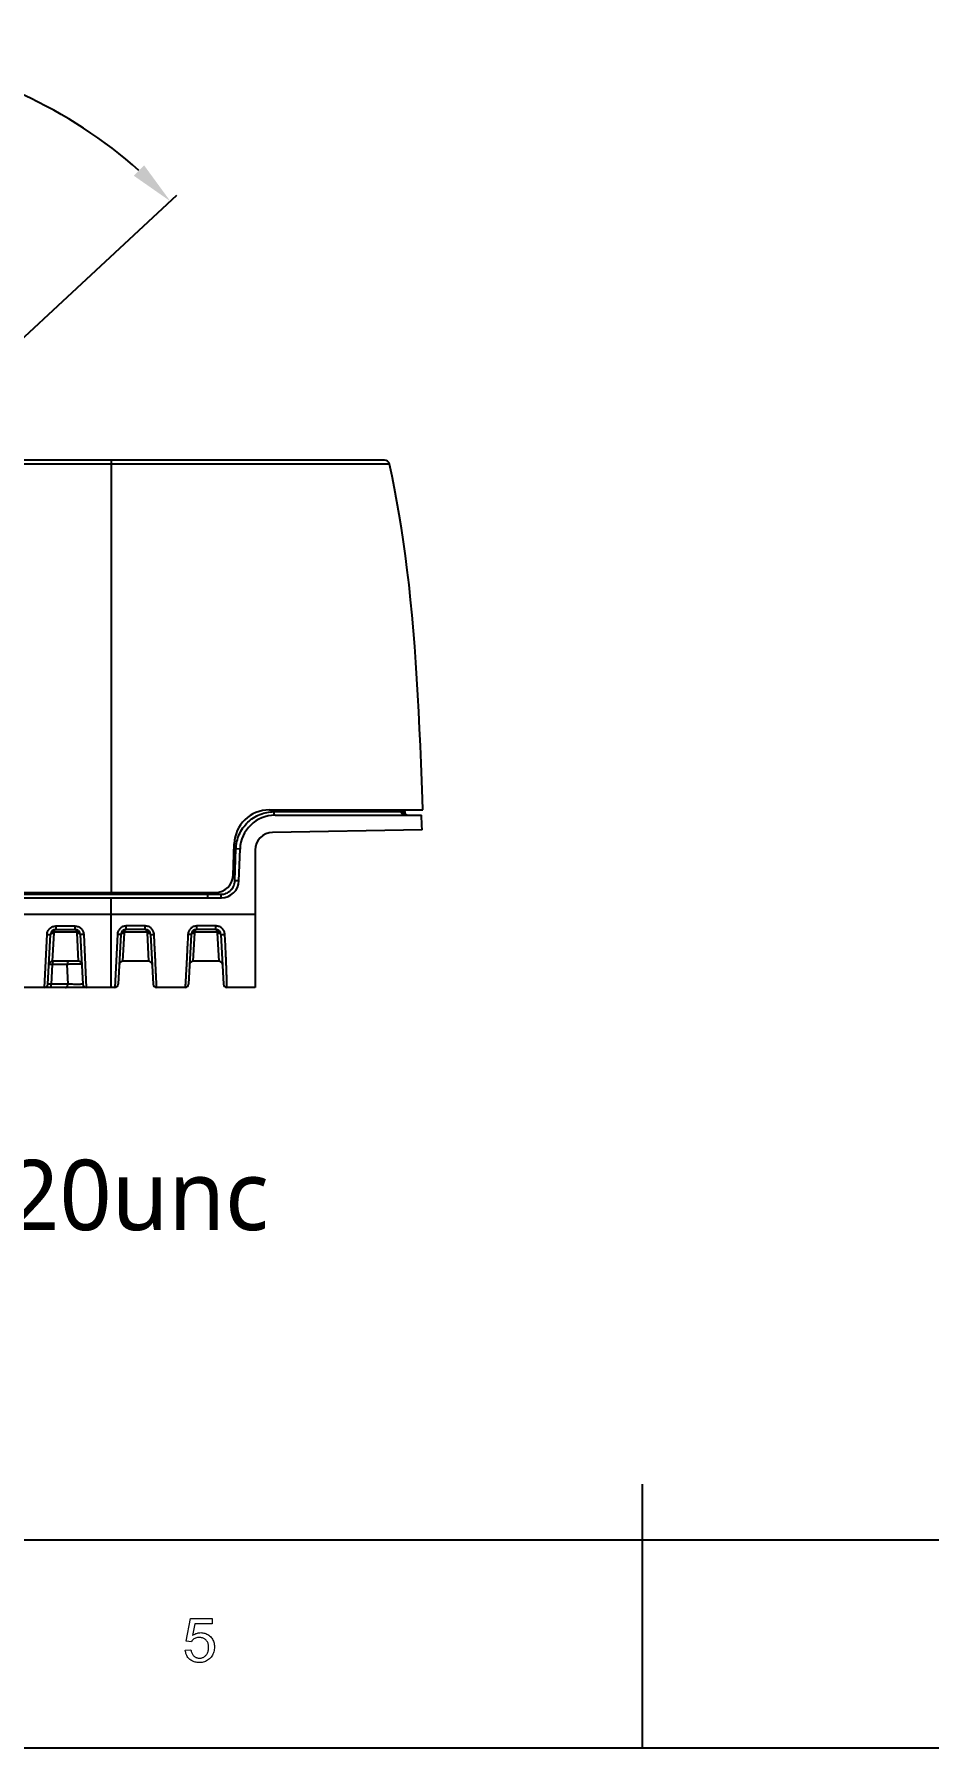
# Model space of a CAD drawing. Header units: millimetres. Extents: x 2067 to 4417, y -1557 to -908.
# Drawn here: x 2242 to 2292.9, y -1557 to -1459.5 of the extents above; entities that cross this region are included whole.
import ezdxf
from ezdxf import colors
from ezdxf.entities.mleader import LeaderData, LeaderLine
from ezdxf.math import Vec2, Vec3

# ---------------------------------------------------------------- set-up
doc = ezdxf.new("R2010")
doc.units = ezdxf.units.MM
doc.layers.add('06___PRT_ALL_SURFS', color=7, linetype='Continuous')
doc.styles.add('HANA', font='arial.ttf')
doc.styles.get("Standard").update_dxf_attribs({"font": 'AcadEref.ttf'})
doc.dimstyles.new('HANA$2', dxfattribs={"dimtxt": 2.5, "dimasz": 2.5, "dimexe": 0.5, "dimexo": 0.2, "dimgap": 0.5, "dimtad": 1, "dimtih": 1, "dimtoh": 1, "dimzin": 1, "dimdsep": 46, "dimtxsty": 'HANA', "dimcen": 0, "dimclrd": 3, "dimclre": 3, "dimclrt": 4, "dimadec": 0, "dimazin": 0, "dimtfac": 1, "dimtmove": 0, "dimatfit": 3, "dimfxl": 0, "dimtzin": 0, "dimarcsym": 0})

# ---------------------------------------------------------------- blocks, each defined once
blk = doc.blocks.new('*D40')
at = {"color": 4, "lineweight": -2}
for p, q in [((2225.254, -1482.284), (2210.641, -1468.705)), ((2235.512, -1482.284), (2250.124, -1468.705))]:
    blk.add_line(p, q, dxfattribs=at)
for start, end in [(89.84356, 131.6824), (48.3176, 65.51174)]:
    blk.add_arc((2230.383, -1487.05), 26.45, start, end, dxfattribs=at)
at = {"color": 4}
for points in [[(2212.502, -1466.999), (2213.085, -1467.594), (2211.007, -1469.045)], [(2247.68, -1467.594), (2248.263, -1466.999), (2249.758, -1469.045)]]:
    blk.add_solid(points, dxfattribs=at)
at = {"layer": 'Defpoints', "color": 0}
for p in [(2223.225, -1461.587), (2225.4, -1482.42), (2235.365, -1482.42), (2226.853, -1483.77), (2233.912, -1483.77)]:
    blk.add_point(p, dxfattribs=at)
at = {"color": 72, "insert": (2235.918, -1461.186), "char_height": 2.5, "attachment_point": 5, "style": 'HANA'}
blk.add_mtext('OP94°', dxfattribs=at)

msp = doc.modelspace()

# ---------------------------------------------------------------- linework, layer by layer
at = {"color": 7, "linetype": 'Continuous'}
for p, q in [((2262.223, -1484.006), (2176.552, -1484.006)), ((2261.93, -1483.77), (2176.845, -1483.77)), ((2246.388, -1483.77), (2246.388, -1507.953)), ((2247.084, -1484.006), (2246.388, -1484.006)), ((2258.007, -1484.006), (2255.272, -1484.006)), ((2258.179, -1484.006), (2258.007, -1484.006)), ((2260.304, -1484.006), (2259.526, -1484.006)), ((2260.539, -1484.006), (2260.304, -1484.006)), ((2260.954, -1484.006), (2260.539, -1484.006)), ((2262.135, -1484.006), (2261.358, -1484.006)), ((2262.223, -1484.006), (2262.222, -1484.006)), ((2255.388, -1503.67), (2264.117, -1503.67)), ((2255.651, -1503.77), (2263.088, -1503.77)), ((2255.719, -1503.97), (2264.052, -1503.97)), ((2262.905, -1503.67), (2262.905, -1503.77)), ((2263.012, -1503.67), (2263.012, -1503.77)), ((2263.07, -1503.67), (2263.07, -1503.77)), ((2263.088, -1503.77), (2263.088, -1503.67)), ((2264.079, -1504.804), (2255.57, -1504.953)), ((2253.326, -1507.405), (2253.389, -1505.6)), ((2253.43, -1507.698), (2253.491, -1505.893)), ((2253.72, -1505.9), (2253.491, -1505.893)), ((2253.657, -1507.705), (2253.72, -1505.9)), ((2254.588, -1505.953), (2254.588, -1513.77)), ((2253.657, -1507.705), (2253.43, -1507.698)), ((2186.117, -1508.67), (2252.658, -1508.67)), ((2186.131, -1508.47), (2252.644, -1508.47)), ((2223.888, -1508.37), (2252.326, -1508.37)), ((2246.388, -1513.77), (2246.388, -1508.67)), ((2251.888, -1508.67), (2251.888, -1508.37)), ((2246.388, -1509.617), (2192.387, -1509.617)), ((2254.588, -1509.616), (2246.388, -1509.617)), ((2242.598, -1513.77), (2242.746, -1510.757)), ((2242.798, -1513.581), (2242.946, -1510.754)), ((2243.056, -1512.27), (2243.145, -1510.672)), ((2243.156, -1510.634), (2243.145, -1510.672)), ((2244.419, -1510.634), (2243.156, -1510.634)), ((2243.245, -1510.273), (2244.33, -1510.273)), ((2243.245, -1510.273), (2243.245, -1510.47)), ((2243.245, -1510.47), (2244.33, -1510.47)), ((2244.33, -1510.273), (2244.33, -1510.47)), ((2244.419, -1510.634), (2244.43, -1510.671)), ((2244.43, -1510.671), (2244.519, -1512.27)), ((2244.63, -1510.754), (2244.778, -1513.581)), ((2244.829, -1510.757), (2244.977, -1513.77)), ((2246.746, -1510.757), (2246.598, -1513.77)), ((2246.946, -1510.754), (2246.798, -1513.581)), ((2247.056, -1512.27), (2247.145, -1510.672)), ((2247.156, -1510.634), (2247.145, -1510.672)), ((2248.419, -1510.634), (2247.156, -1510.634)), ((2247.245, -1510.47), (2247.246, -1510.273)), ((2248.33, -1510.47), (2247.245, -1510.47)), ((2248.333, -1510.273), (2247.246, -1510.273)), ((2248.33, -1510.47), (2248.333, -1510.273)), ((2248.419, -1510.634), (2248.43, -1510.671)), ((2248.43, -1510.671), (2248.519, -1512.27)), ((2248.63, -1510.754), (2248.778, -1513.581)), ((2250.946, -1510.754), (2250.798, -1513.581)), ((2251.056, -1512.27), (2251.145, -1510.672)), ((2251.156, -1510.634), (2251.145, -1510.672)), ((2252.419, -1510.634), (2251.156, -1510.634)), ((2252.33, -1510.47), (2251.245, -1510.47)), ((2252.356, -1510.273), (2251.262, -1510.273)), ((2252.419, -1510.634), (2252.43, -1510.671)), ((2252.43, -1510.671), (2252.519, -1512.27)), ((2252.63, -1510.754), (2252.778, -1513.581)), ((2243.043, -1512.46), (2242.856, -1512.46)), ((2243.043, -1512.46), (2242.988, -1513.581)), ((2243.893, -1512.46), (2243.043, -1512.46)), ((2244.519, -1512.27), (2243.056, -1512.27)), ((2243.938, -1513.581), (2243.893, -1512.46)), ((2248.519, -1512.27), (2247.056, -1512.27)), ((2252.519, -1512.27), (2251.056, -1512.27)), ((2246.598, -1513.77), (2236.977, -1513.77)), ((2242.988, -1513.581), (2242.798, -1513.581)), ((2243.938, -1513.581), (2242.988, -1513.581)), ((2250.598, -1513.77), (2248.977, -1513.77)), ((2254.588, -1513.77), (2252.977, -1513.77))]:
    msp.add_line(p, q, dxfattribs=at)
at = {"color": 7, "lineweight": 25, "ltscale": 0.375}
msp.add_line((2276.614, -1557.021), (2276.614, -1542.021), dxfattribs=at)
at = {"color": 7, "lineweight": 25}
for p, q in [((2476.618, -1545.216), (2076.617, -1545.216)), ((2066.614, -1557.021), (2486.119, -1557.021))]:
    msp.add_line(p, q, dxfattribs=at)
at = {"color": 7, "lineweight": 13}
msp.add_line((2287.7, -1545.184), (2328.599, -1545.184), dxfattribs=at)
at = {"color": 7, "linetype": 'Continuous'}
for points in [[(2255.272, -1484.006), (2251.822, -1484.006), (2247.997, -1484.006)], [(2258.597, -1484.006), (2258.515, -1484.006), (2258.432, -1484.006), (2258.348, -1484.006), (2258.264, -1484.006), (2258.179, -1484.006)], [(2259.526, -1484.006), (2259.453, -1484.006), (2259.379, -1484.006), (2258.597, -1484.006)], [(2261.358, -1484.006), (2261.281, -1484.006), (2261.201, -1484.006), (2261.12, -1484.006), (2261.037, -1484.006), (2260.954, -1484.006)], [(2262.179, -1484.006), (2262.159, -1484.006), (2262.135, -1484.006)], [(2262.222, -1484.006), (2262.208, -1484.006), (2262.195, -1484.006)]]:
    msp.add_lwpolyline(points, dxfattribs=at)
at = {"color": 7, "lineweight": 13}
msp.add_lwpolyline([(2251.016, -1550.632), (2251.062, -1550.602), (2251.108, -1550.575), (2251.154, -1550.552), (2251.201, -1550.531), (2251.249, -1550.514), (2251.296, -1550.5), (2251.344, -1550.489), (2251.392, -1550.481), (2251.441, -1550.477), (2251.49, -1550.475), (2251.552, -1550.477), (2251.612, -1550.484), (2251.67, -1550.495), (2251.727, -1550.51), (2251.782, -1550.53), (2251.836, -1550.555), (2251.888, -1550.583), (2251.938, -1550.616), (2251.987, -1550.654), (2252.034, -1550.696), (2252.078, -1550.741), (2252.117, -1550.79), (2252.152, -1550.842), (2252.182, -1550.896), (2252.208, -1550.954), (2252.229, -1551.014), (2252.245, -1551.077), (2252.257, -1551.144), (2252.264, -1551.213), (2252.266, -1551.285), (2252.263, -1551.358), (2252.256, -1551.429), (2252.245, -1551.498), (2252.228, -1551.565), (2252.207, -1551.629), (2252.181, -1551.691), (2252.151, -1551.751), (2252.115, -1551.808), (2252.075, -1551.864), (2252.03, -1551.917), (2251.982, -1551.966), (2251.93, -1552.01), (2251.876, -1552.049), (2251.819, -1552.083), (2251.759, -1552.112), (2251.695, -1552.135), (2251.629, -1552.154), (2251.56, -1552.167), (2251.488, -1552.174), (2251.413, -1552.177), (2251.352, -1552.175), (2251.292, -1552.17), (2251.233, -1552.161), (2251.177, -1552.149), (2251.122, -1552.133), (2251.069, -1552.113), (2251.017, -1552.09), (2250.967, -1552.064), (2250.919, -1552.034), (2250.873, -1552), (2250.829, -1551.963), (2250.789, -1551.923), (2250.753, -1551.879), (2250.721, -1551.832), (2250.693, -1551.781), (2250.668, -1551.728), (2250.648, -1551.67), (2250.631, -1551.609), (2250.619, -1551.545), (2250.61, -1551.478), (2250.931, -1551.454), (2250.939, -1551.5), (2250.95, -1551.544), (2250.962, -1551.585), (2250.976, -1551.624), (2250.992, -1551.661), (2251.01, -1551.695), (2251.029, -1551.727), (2251.05, -1551.756), (2251.073, -1551.783), (2251.098, -1551.808), (2251.124, -1551.83), (2251.151, -1551.85), (2251.18, -1551.867), (2251.21, -1551.882), (2251.241, -1551.895), (2251.273, -1551.906), (2251.306, -1551.914), (2251.341, -1551.92), (2251.376, -1551.923), (2251.413, -1551.925), (2251.459, -1551.923), (2251.503, -1551.917), (2251.545, -1551.909), (2251.586, -1551.896), (2251.625, -1551.88), (2251.662, -1551.861), (2251.697, -1551.838), (2251.73, -1551.812), (2251.762, -1551.782), (2251.792, -1551.748), (2251.819, -1551.712), (2251.844, -1551.674), (2251.866, -1551.635), (2251.885, -1551.594), (2251.9, -1551.551), (2251.914, -1551.507), (2251.924, -1551.461), (2251.931, -1551.414), (2251.935, -1551.365), (2251.937, -1551.314), (2251.935, -1551.263), (2251.931, -1551.213), (2251.923, -1551.166), (2251.913, -1551.122), (2251.9, -1551.079), (2251.883, -1551.039), (2251.864, -1551.001), (2251.842, -1550.965), (2251.817, -1550.931), (2251.788, -1550.9), (2251.758, -1550.871), (2251.726, -1550.845), (2251.692, -1550.822), (2251.656, -1550.802), (2251.619, -1550.786), (2251.58, -1550.772), (2251.539, -1550.762), (2251.496, -1550.754), (2251.452, -1550.749), (2251.406, -1550.748), (2251.349, -1550.75), (2251.294, -1550.757), (2251.242, -1550.769), (2251.192, -1550.786), (2251.145, -1550.808), (2251.101, -1550.834), (2251.06, -1550.866), (2251.022, -1550.902), (2250.986, -1550.943), (2250.953, -1550.988), (2250.663, -1550.954), (2250.907, -1549.668), (2252.146, -1549.668), (2252.146, -1549.965), (2251.151, -1549.965)], close=True, dxfattribs=at)
at = {"color": 7, "linetype": 'Continuous'}
for centre, radius, start, end in [((2261.93, -1484.07), 0.3, 12.38212, 90), ((2255.388, -1505.67), 2, 90, 178), ((2255.719, -1505.97), 2, 90, 178), ((2263.27, -1503.77), 0.2, 179.97358, 250.4966), ((2263.288, -1503.77), 0.2, 180, 259.09091), ((2263.27, -1503.771), 0.199, 250.52733, 269.99971), ((2255.588, -1505.953), 1, 91, 180), ((2252.326, -1507.37), 1, 270, 358), ((2252.658, -1507.67), 1, 270, 358), ((2243.245, -1510.77), 0.3, 90, 177), ((2243.008, -1510.649), 0.0341, 151.86648, 152.96411), ((2244.33, -1510.77), 0.3, 3, 90), ((2244.567, -1510.649), 0.0342, 27.0349, 28.58147), ((2247.245, -1510.77), 0.3, 90, 177), ((2247.008, -1510.649), 0.0342, 151.39109, 152.96391), ((2248.33, -1510.77), 0.3, 3, 90), ((2248.567, -1510.649), 0.0341, 27.0347, 28.09536), ((2251.245, -1510.77), 0.3, 90, 177), ((2251.008, -1510.649), 0.0342, 151.45524, 152.96394), ((2252.33, -1510.77), 0.3, 3, 90), ((2243.056, -1512.47), 0.2, 90, 177.00006), ((2244.519, -1512.47), 0.2, 3, 89.99999), ((2247.056, -1512.47), 0.2, 90, 177.00006), ((2248.519, -1512.47), 0.2, 2.99994, 90), ((2251.056, -1512.47), 0.2, 90, 177.00006), ((2252.519, -1512.47), 0.2, 2.99994, 90), ((2242.598, -1513.57), 0.2, 270, 357), ((2244.977, -1513.57), 0.2, 183, 270), ((2246.598, -1513.57), 0.2, 270, 357), ((2248.977, -1513.57), 0.2, 183, 270), ((2250.598, -1513.57), 0.2, 270, 357), ((2252.977, -1513.57), 0.2, 183, 270)]:
    msp.add_arc(centre, radius, start, end, dxfattribs=at)
for points, knots in [([(2253.491, -1505.893), (2253.496, -1505.752), (2253.533, -1505.468), (2253.668, -1505.063), (2253.876, -1504.691), (2254.151, -1504.367), (2254.48, -1504.105), (2254.85, -1503.912), (2255.245, -1503.796), (2255.517, -1503.77), (2255.651, -1503.77)], [0, 0, 0, 0, 0.127278, 0.254421, 0.381259, 0.507536, 0.6329, 0.756954, 0.879366, 1, 1, 1, 1]), ([(2255.719, -1503.97), (2255.717, -1503.97), (2255.712, -1503.969), (2255.705, -1503.966), (2255.699, -1503.961), (2255.69, -1503.952), (2255.68, -1503.935), (2255.67, -1503.91), (2255.662, -1503.88), (2255.656, -1503.846), (2255.652, -1503.809), (2255.651, -1503.783), (2255.651, -1503.77)], [0, 0, 0, 0, 0.030086, 0.062286, 0.098244, 0.139058, 0.237121, 0.357698, 0.498648, 0.656097, 0.825077, 1, 1, 1, 1]), ([(2263.104, -1503.97), (2263.078, -1503.97), (2263.026, -1503.96), (2262.96, -1503.915), (2262.916, -1503.849), (2262.905, -1503.796), (2262.905, -1503.77)], [0, 0, 0, 0, 0.24914, 0.498786, 0.749142, 1, 1, 1, 1]), ([(2263.199, -1503.97), (2263.187, -1503.97), (2263.162, -1503.968), (2263.127, -1503.956), (2263.094, -1503.937), (2263.056, -1503.904), (2263.021, -1503.848), (2263.012, -1503.796), (2263.012, -1503.77)], [0, 0, 0, 0, 0.121428, 0.243449, 0.366576, 0.491126, 0.743502, 1, 1, 1, 1]), ([(2252.644, -1508.47), (2252.695, -1508.47), (2252.796, -1508.46), (2252.942, -1508.416), (2253.077, -1508.344), (2253.195, -1508.247), (2253.293, -1508.13), (2253.367, -1507.996), (2253.415, -1507.85), (2253.428, -1507.749), (2253.43, -1507.698)], [0, 0, 0, 0, 0.124961, 0.249823, 0.374639, 0.499478, 0.624412, 0.749483, 0.874692, 1, 1, 1, 1]), ([(2252.658, -1508.67), (2252.657, -1508.67), (2252.656, -1508.669), (2252.655, -1508.666), (2252.654, -1508.661), (2252.652, -1508.651), (2252.65, -1508.634), (2252.648, -1508.61), (2252.646, -1508.58), (2252.645, -1508.546), (2252.644, -1508.509), (2252.644, -1508.483), (2252.644, -1508.47)], [0, 0, 0, 0, 0.00817, 0.023893, 0.048411, 0.081803, 0.174231, 0.298043, 0.448627, 0.620274, 0.806428, 1, 1, 1, 1]), ([(2242.746, -1510.757), (2242.748, -1510.725), (2242.757, -1510.661), (2242.788, -1510.57), (2242.835, -1510.486), (2242.897, -1510.413), (2242.972, -1510.352), (2243.057, -1510.307), (2243.149, -1510.279), (2243.213, -1510.273), (2243.245, -1510.273)], [0, 0, 0, 0, 0.124867, 0.249804, 0.374794, 0.499815, 0.624853, 0.749898, 0.874946, 1, 1, 1, 1]), ([(2242.746, -1510.757), (2242.759, -1510.757), (2242.784, -1510.758), (2242.821, -1510.76), (2242.855, -1510.76), (2242.885, -1510.76), (2242.91, -1510.76), (2242.926, -1510.759), (2242.936, -1510.758), (2242.941, -1510.757), (2242.944, -1510.756), (2242.946, -1510.755), (2242.946, -1510.754)], [0, 0, 0, 0, 0.193944, 0.380356, 0.552162, 0.702819, 0.82663, 0.918979, 0.952295, 0.976695, 0.992223, 1, 1, 1, 1]), ([(2242.946, -1510.754), (2242.946, -1510.748), (2242.95, -1510.735), (2242.962, -1510.718), (2242.982, -1510.704), (2243.007, -1510.691), (2243.037, -1510.681), (2243.083, -1510.672), (2243.12, -1510.67), (2243.145, -1510.671)], [0, 0, 0, 0, 0.078679, 0.166703, 0.269833, 0.389938, 0.526165, 0.675912, 1, 1, 1, 1]), ([(2242.978, -1510.633), (2242.981, -1510.629), (2242.987, -1510.621), (2243.002, -1510.613), (2243.021, -1510.608), (2243.043, -1510.607), (2243.069, -1510.609), (2243.107, -1510.616), (2243.137, -1510.626), (2243.156, -1510.634)], [0, 0, 0, 0, 0.075432, 0.160496, 0.260916, 0.378852, 0.514041, 0.664675, 1, 1, 1, 1]), ([(2243.156, -1510.634), (2243.158, -1510.622), (2243.163, -1510.599), (2243.171, -1510.566), (2243.181, -1510.538), (2243.192, -1510.514), (2243.204, -1510.495), (2243.217, -1510.481), (2243.231, -1510.472), (2243.241, -1510.47), (2243.245, -1510.47)], [0, 0, 0, 0, 0.18676, 0.357447, 0.509965, 0.643018, 0.756332, 0.850954, 0.930075, 1, 1, 1, 1]), ([(2244.33, -1510.273), (2244.362, -1510.273), (2244.426, -1510.279), (2244.518, -1510.307), (2244.603, -1510.352), (2244.678, -1510.413), (2244.74, -1510.486), (2244.788, -1510.57), (2244.819, -1510.661), (2244.828, -1510.725), (2244.829, -1510.757)], [0, 0, 0, 0, 0.125049, 0.250095, 0.37514, 0.500177, 0.625199, 0.75019, 0.875129, 1, 1, 1, 1]), ([(2244.33, -1510.47), (2244.335, -1510.47), (2244.344, -1510.472), (2244.358, -1510.481), (2244.371, -1510.495), (2244.383, -1510.514), (2244.394, -1510.538), (2244.404, -1510.566), (2244.412, -1510.599), (2244.417, -1510.622), (2244.419, -1510.634)], [0, 0, 0, 0, 0.069926, 0.149045, 0.243666, 0.356978, 0.490029, 0.642545, 0.813236, 1, 1, 1, 1]), ([(2244.419, -1510.634), (2244.439, -1510.626), (2244.468, -1510.616), (2244.506, -1510.609), (2244.532, -1510.607), (2244.554, -1510.608), (2244.573, -1510.613), (2244.588, -1510.621), (2244.594, -1510.629), (2244.597, -1510.633)], [0, 0, 0, 0, 0.335041, 0.485611, 0.620804, 0.738814, 0.839357, 0.924542, 1, 1, 1, 1]), ([(2244.43, -1510.671), (2244.455, -1510.67), (2244.492, -1510.672), (2244.538, -1510.681), (2244.568, -1510.691), (2244.594, -1510.704), (2244.613, -1510.718), (2244.626, -1510.735), (2244.629, -1510.748), (2244.63, -1510.754)], [0, 0, 0, 0, 0.324088, 0.473835, 0.610062, 0.730167, 0.833297, 0.921321, 1, 1, 1, 1]), ([(2244.829, -1510.757), (2244.816, -1510.757), (2244.791, -1510.758), (2244.754, -1510.76), (2244.72, -1510.76), (2244.69, -1510.76), (2244.666, -1510.76), (2244.649, -1510.759), (2244.639, -1510.758), (2244.634, -1510.757), (2244.631, -1510.756), (2244.63, -1510.755), (2244.63, -1510.754)], [0, 0, 0, 0, 0.193944, 0.380356, 0.552162, 0.702819, 0.82663, 0.918979, 0.952295, 0.976695, 0.992223, 1, 1, 1, 1]), ([(2247.246, -1510.273), (2247.214, -1510.273), (2247.15, -1510.279), (2247.058, -1510.307), (2246.972, -1510.352), (2246.897, -1510.412), (2246.835, -1510.486), (2246.788, -1510.57), (2246.757, -1510.661), (2246.748, -1510.725), (2246.746, -1510.757)], [0, 0, 0, 0, 0.125048, 0.250093, 0.375138, 0.500176, 0.625198, 0.750188, 0.875127, 1, 1, 1, 1]), ([(2246.946, -1510.754), (2246.946, -1510.755), (2246.944, -1510.756), (2246.941, -1510.757), (2246.936, -1510.758), (2246.926, -1510.759), (2246.91, -1510.76), (2246.885, -1510.76), (2246.855, -1510.76), (2246.821, -1510.76), (2246.784, -1510.758), (2246.759, -1510.757), (2246.746, -1510.757)], [0, 0, 0, 0, 0.007767, 0.023288, 0.047682, 0.080992, 0.173329, 0.297129, 0.44778, 0.61959, 0.80602, 1, 1, 1, 1]), ([(2246.946, -1510.754), (2246.946, -1510.748), (2246.95, -1510.735), (2246.962, -1510.718), (2246.982, -1510.704), (2247.007, -1510.691), (2247.037, -1510.681), (2247.083, -1510.672), (2247.12, -1510.67), (2247.145, -1510.671)], [0, 0, 0, 0, 0.078679, 0.166703, 0.269833, 0.389938, 0.526165, 0.675912, 1, 1, 1, 1]), ([(2246.978, -1510.633), (2246.981, -1510.629), (2246.988, -1510.621), (2247.002, -1510.613), (2247.021, -1510.608), (2247.043, -1510.607), (2247.069, -1510.609), (2247.107, -1510.616), (2247.137, -1510.626), (2247.156, -1510.634)], [0, 0, 0, 0, 0.07546, 0.160651, 0.261201, 0.379215, 0.514409, 0.664975, 1, 1, 1, 1]), ([(2247.156, -1510.634), (2247.158, -1510.622), (2247.163, -1510.599), (2247.171, -1510.566), (2247.181, -1510.538), (2247.192, -1510.514), (2247.204, -1510.495), (2247.217, -1510.481), (2247.231, -1510.472), (2247.241, -1510.47), (2247.245, -1510.47)], [0, 0, 0, 0, 0.18676, 0.357447, 0.509965, 0.643018, 0.756332, 0.850954, 0.930075, 1, 1, 1, 1]), ([(2248.33, -1510.47), (2248.335, -1510.47), (2248.344, -1510.472), (2248.358, -1510.481), (2248.371, -1510.495), (2248.383, -1510.514), (2248.394, -1510.538), (2248.404, -1510.566), (2248.412, -1510.599), (2248.417, -1510.622), (2248.419, -1510.634)], [0, 0, 0, 0, 0.069926, 0.149045, 0.243666, 0.356978, 0.490029, 0.642545, 0.813236, 1, 1, 1, 1]), ([(2248.834, -1510.757), (2248.832, -1510.725), (2248.823, -1510.661), (2248.792, -1510.57), (2248.744, -1510.486), (2248.682, -1510.412), (2248.607, -1510.352), (2248.521, -1510.307), (2248.429, -1510.279), (2248.365, -1510.273), (2248.333, -1510.273)], [0, 0, 0, 0, 0.124878, 0.249807, 0.374782, 0.499789, 0.62482, 0.749867, 0.874925, 1, 1, 1, 1]), ([(2248.419, -1510.634), (2248.439, -1510.626), (2248.468, -1510.616), (2248.507, -1510.609), (2248.532, -1510.607), (2248.554, -1510.608), (2248.573, -1510.613), (2248.588, -1510.621), (2248.595, -1510.629), (2248.597, -1510.633)], [0, 0, 0, 0, 0.335347, 0.485987, 0.621176, 0.739105, 0.839515, 0.92457, 1, 1, 1, 1]), ([(2248.43, -1510.671), (2248.455, -1510.67), (2248.492, -1510.672), (2248.538, -1510.681), (2248.568, -1510.691), (2248.594, -1510.704), (2248.613, -1510.718), (2248.626, -1510.735), (2248.629, -1510.748), (2248.63, -1510.754)], [0, 0, 0, 0, 0.324088, 0.473835, 0.610062, 0.730167, 0.833297, 0.921321, 1, 1, 1, 1]), ([(2248.63, -1510.754), (2248.63, -1510.755), (2248.631, -1510.756), (2248.634, -1510.757), (2248.639, -1510.758), (2248.649, -1510.759), (2248.667, -1510.76), (2248.692, -1510.761), (2248.722, -1510.76), (2248.757, -1510.76), (2248.795, -1510.758), (2248.821, -1510.757), (2248.834, -1510.757)], [0, 0, 0, 0, 0.007837, 0.023463, 0.048008, 0.081509, 0.174309, 0.298577, 0.449549, 0.621351, 0.807253, 1, 1, 1, 1]), ([(2248.977, -1513.77), (2248.977, -1513.77), (2248.977, -1513.77), (2248.977, -1513.769), (2248.977, -1513.768), (2248.977, -1513.767), (2248.977, -1513.765), (2248.977, -1513.763), (2248.977, -1513.761), (2248.977, -1513.756), (2248.977, -1513.75), (2248.976, -1513.74), (2248.976, -1513.727), (2248.975, -1513.712), (2248.974, -1513.693), (2248.973, -1513.67), (2248.972, -1513.642), (2248.969, -1513.595), (2248.966, -1513.517), (2248.96, -1513.395), (2248.953, -1513.227), (2248.942, -1513.001), (2248.93, -1512.712), (2248.914, -1512.37), (2248.896, -1511.989), (2248.876, -1511.587), (2248.855, -1511.174), (2248.841, -1510.896), (2248.834, -1510.757)], [0, 0, 0, 0, 0.000055, 0.000225, 0.000515, 0.000934, 0.001486, 0.00218, 0.003024, 0.004026, 0.006547, 0.009823, 0.013958, 0.019066, 0.025289, 0.03279, 0.041772, 0.052471, 0.080245, 0.119185, 0.173494, 0.247821, 0.344504, 0.46045, 0.588783, 0.72349, 0.861118, 1, 1, 1, 1]), ([(2250.76, -1510.757), (2250.753, -1510.896), (2250.738, -1511.174), (2250.717, -1511.588), (2250.697, -1511.991), (2250.678, -1512.372), (2250.66, -1512.715), (2250.644, -1513.003), (2250.631, -1513.229), (2250.621, -1513.397), (2250.614, -1513.518), (2250.609, -1513.596), (2250.606, -1513.643), (2250.605, -1513.67), (2250.603, -1513.693), (2250.602, -1513.712), (2250.601, -1513.727), (2250.6, -1513.74), (2250.599, -1513.75), (2250.599, -1513.757), (2250.599, -1513.762), (2250.598, -1513.765), (2250.598, -1513.767), (2250.598, -1513.768), (2250.598, -1513.769), (2250.598, -1513.77), (2250.598, -1513.77), (2250.598, -1513.77)], [0, 0, 0, 0, 0.138964, 0.276708, 0.411557, 0.540035, 0.656083, 0.752764, 0.827002, 0.881189, 0.920015, 0.947697, 0.958361, 0.967309, 0.974786, 0.980985, 0.986078, 0.990197, 0.993465, 0.995977, 0.997817, 0.998511, 0.999063, 0.999481, 0.999772, 0.999942, 1, 1, 1, 1]), ([(2251.262, -1510.273), (2251.23, -1510.273), (2251.166, -1510.279), (2251.074, -1510.307), (2250.988, -1510.351), (2250.913, -1510.412), (2250.85, -1510.485), (2250.802, -1510.569), (2250.771, -1510.661), (2250.761, -1510.725), (2250.76, -1510.757)], [0, 0, 0, 0, 0.124736, 0.249559, 0.374491, 0.499529, 0.624653, 0.749818, 0.874957, 1, 1, 1, 1]), ([(2250.946, -1510.754), (2250.946, -1510.755), (2250.944, -1510.756), (2250.942, -1510.757), (2250.937, -1510.757), (2250.928, -1510.758), (2250.913, -1510.759), (2250.89, -1510.76), (2250.862, -1510.76), (2250.831, -1510.759), (2250.796, -1510.758), (2250.772, -1510.757), (2250.76, -1510.757)], [0, 0, 0, 0, 0.00757, 0.02279, 0.046752, 0.079511, 0.170513, 0.292954, 0.442672, 0.614495, 0.802443, 1, 1, 1, 1]), ([(2250.946, -1510.754), (2250.946, -1510.748), (2250.95, -1510.735), (2250.962, -1510.718), (2250.982, -1510.704), (2251.007, -1510.691), (2251.037, -1510.681), (2251.083, -1510.672), (2251.12, -1510.67), (2251.145, -1510.671)], [0, 0, 0, 0, 0.078679, 0.166703, 0.269833, 0.389938, 0.526165, 0.675912, 1, 1, 1, 1]), ([(2250.978, -1510.633), (2250.981, -1510.629), (2250.988, -1510.621), (2251.002, -1510.613), (2251.021, -1510.608), (2251.043, -1510.607), (2251.069, -1510.609), (2251.107, -1510.616), (2251.137, -1510.626), (2251.156, -1510.634)], [0, 0, 0, 0, 0.075456, 0.16063, 0.261163, 0.379166, 0.514359, 0.664934, 1, 1, 1, 1]), ([(2251.156, -1510.634), (2251.158, -1510.622), (2251.163, -1510.599), (2251.171, -1510.566), (2251.181, -1510.538), (2251.192, -1510.514), (2251.204, -1510.495), (2251.217, -1510.481), (2251.231, -1510.472), (2251.241, -1510.47), (2251.245, -1510.47)], [0, 0, 0, 0, 0.18676, 0.357447, 0.509965, 0.643018, 0.756332, 0.850954, 0.930075, 1, 1, 1, 1]), ([(2251.245, -1510.47), (2251.246, -1510.47), (2251.247, -1510.469), (2251.25, -1510.464), (2251.252, -1510.453), (2251.255, -1510.435), (2251.258, -1510.411), (2251.26, -1510.381), (2251.261, -1510.348), (2251.262, -1510.311), (2251.262, -1510.286), (2251.262, -1510.273)], [0, 0, 0, 0, 0.009629, 0.026057, 0.084338, 0.176559, 0.299835, 0.449743, 0.620752, 0.806478, 1, 1, 1, 1]), ([(2252.33, -1510.47), (2252.332, -1510.47), (2252.335, -1510.467), (2252.338, -1510.461), (2252.34, -1510.455), (2252.342, -1510.446), (2252.345, -1510.432), (2252.348, -1510.411), (2252.351, -1510.381), (2252.355, -1510.335), (2252.355, -1510.298), (2252.356, -1510.273)], [0, 0, 0, 0, 0.03083, 0.05695, 0.091184, 0.133557, 0.183855, 0.306623, 0.455377, 0.624773, 1, 1, 1, 1]), ([(2252.33, -1510.47), (2252.335, -1510.47), (2252.344, -1510.472), (2252.358, -1510.481), (2252.371, -1510.495), (2252.383, -1510.514), (2252.394, -1510.538), (2252.404, -1510.566), (2252.412, -1510.599), (2252.417, -1510.622), (2252.419, -1510.634)], [0, 0, 0, 0, 0.069926, 0.149045, 0.243666, 0.356978, 0.490029, 0.642545, 0.813236, 1, 1, 1, 1]), ([(2252.859, -1510.756), (2252.858, -1510.724), (2252.848, -1510.66), (2252.817, -1510.569), (2252.769, -1510.485), (2252.706, -1510.411), (2252.63, -1510.351), (2252.544, -1510.307), (2252.452, -1510.279), (2252.388, -1510.273), (2252.356, -1510.273)], [0, 0, 0, 0, 0.125463, 0.250763, 0.3759, 0.500881, 0.62573, 0.750492, 0.875223, 1, 1, 1, 1]), ([(2252.419, -1510.634), (2252.439, -1510.626), (2252.468, -1510.616), (2252.507, -1510.609), (2252.533, -1510.607), (2252.555, -1510.608), (2252.574, -1510.613), (2252.588, -1510.621), (2252.595, -1510.629), (2252.597, -1510.634)], [0, 0, 0, 0, 0.336011, 0.4868, 0.621976, 0.739729, 0.839847, 0.92462, 1, 1, 1, 1]), ([(2252.43, -1510.671), (2252.455, -1510.67), (2252.492, -1510.672), (2252.538, -1510.681), (2252.568, -1510.691), (2252.594, -1510.704), (2252.613, -1510.718), (2252.626, -1510.735), (2252.629, -1510.748), (2252.63, -1510.754)], [0, 0, 0, 0, 0.324088, 0.473835, 0.610062, 0.730167, 0.833297, 0.921321, 1, 1, 1, 1]), ([(2252.63, -1510.754), (2252.63, -1510.755), (2252.631, -1510.756), (2252.632, -1510.757), (2252.635, -1510.758), (2252.641, -1510.759), (2252.653, -1510.76), (2252.672, -1510.761), (2252.701, -1510.762), (2252.736, -1510.762), (2252.775, -1510.761), (2252.817, -1510.759), (2252.845, -1510.757), (2252.859, -1510.756)], [0, 0, 0, 0, 0.008284, 0.015315, 0.024585, 0.050035, 0.084681, 0.18024, 0.307286, 0.460128, 0.631832, 0.814564, 1, 1, 1, 1]), ([(2252.977, -1513.77), (2252.977, -1513.77), (2252.978, -1513.77), (2252.978, -1513.769), (2252.978, -1513.768), (2252.978, -1513.767), (2252.978, -1513.763), (2252.978, -1513.758), (2252.978, -1513.75), (2252.978, -1513.74), (2252.978, -1513.728), (2252.977, -1513.713), (2252.977, -1513.694), (2252.976, -1513.661), (2252.975, -1513.607), (2252.973, -1513.521), (2252.97, -1513.402), (2252.966, -1513.236), (2252.96, -1513.012), (2252.951, -1512.726), (2252.938, -1512.383), (2252.921, -1512.001), (2252.902, -1511.595), (2252.881, -1511.178), (2252.866, -1510.897), (2252.859, -1510.756)], [0, 0, 0, 0, 0.000067, 0.000238, 0.000524, 0.000936, 0.00216, 0.003971, 0.006445, 0.009662, 0.013722, 0.018737, 0.024849, 0.032215, 0.051542, 0.078813, 0.117056, 0.170453, 0.243779, 0.339749, 0.455669, 0.584686, 0.720547, 0.859581, 1, 1, 1, 1]), ([(2243.118, -1512.27), (2243.113, -1512.27), (2243.103, -1512.273), (2243.089, -1512.285), (2243.076, -1512.303), (2243.065, -1512.326), (2243.056, -1512.355), (2243.049, -1512.387), (2243.045, -1512.423), (2243.043, -1512.447), (2243.043, -1512.46)], [0, 0, 0, 0, 0.067643, 0.147714, 0.246825, 0.366506, 0.505332, 0.660142, 0.82667, 1, 1, 1, 1]), ([(2244.024, -1512.27), (2244.015, -1512.27), (2243.998, -1512.273), (2243.974, -1512.284), (2243.952, -1512.302), (2243.925, -1512.334), (2243.901, -1512.388), (2243.894, -1512.435), (2243.893, -1512.46)], [0, 0, 0, 0, 0.099141, 0.202765, 0.314255, 0.435338, 0.704791, 1, 1, 1, 1]), ([(2244.719, -1512.46), (2244.719, -1512.459), (2244.717, -1512.457), (2244.713, -1512.456), (2244.707, -1512.455), (2244.698, -1512.454), (2244.686, -1512.452), (2244.667, -1512.451), (2244.637, -1512.449), (2244.594, -1512.447), (2244.544, -1512.446), (2244.488, -1512.445), (2244.426, -1512.445), (2244.36, -1512.445), (2244.267, -1512.446), (2244.151, -1512.449), (2244.018, -1512.453), (2243.933, -1512.457), (2243.893, -1512.46)], [0, 0, 0, 0, 0.002514, 0.007536, 0.015429, 0.026238, 0.03994, 0.056483, 0.097776, 0.149331, 0.210128, 0.278948, 0.354402, 0.434959, 0.518981, 0.690556, 0.855294, 1, 1, 1, 1]), ([(2242.915, -1513.77), (2242.919, -1513.77), (2242.93, -1513.767), (2242.943, -1513.755), (2242.955, -1513.738), (2242.966, -1513.714), (2242.975, -1513.686), (2242.982, -1513.653), (2242.986, -1513.618), (2242.987, -1513.593), (2242.988, -1513.581)], [0, 0, 0, 0, 0.066152, 0.145213, 0.243877, 0.363585, 0.502811, 0.658299, 0.825695, 1, 1, 1, 1]), ([(2243.802, -1513.77), (2243.811, -1513.77), (2243.828, -1513.768), (2243.854, -1513.757), (2243.877, -1513.739), (2243.905, -1513.706), (2243.93, -1513.653), (2243.937, -1513.605), (2243.938, -1513.581)], [0, 0, 0, 0, 0.101702, 0.207381, 0.320092, 0.441453, 0.708911, 1, 1, 1, 1]), ([(2244.778, -1513.581), (2244.778, -1513.581), (2244.777, -1513.582), (2244.775, -1513.583), (2244.771, -1513.584), (2244.766, -1513.586), (2244.752, -1513.588), (2244.729, -1513.59), (2244.694, -1513.592), (2244.651, -1513.594), (2244.6, -1513.595), (2244.542, -1513.596), (2244.478, -1513.596), (2244.41, -1513.596), (2244.315, -1513.595), (2244.197, -1513.592), (2244.063, -1513.588), (2243.978, -1513.583), (2243.938, -1513.581)], [0, 0, 0, 0, 0.002455, 0.004557, 0.007352, 0.015114, 0.025819, 0.055983, 0.097421, 0.149374, 0.210818, 0.280482, 0.356885, 0.438374, 0.523174, 0.695311, 0.858696, 1, 1, 1, 1])]:
    msp.add_open_spline(points, degree=3, knots=knots, dxfattribs=at)
at = {"layer": '06___PRT_ALL_SURFS', "color": 7, "linetype": 'Continuous'}
msp.add_line((2246.388, -1507.953), (2246.388, -1508.37), dxfattribs=at)
for points in [[(2264.117, -1503.67), (2264.096, -1503.045), (2264.06, -1502.022), (2264.022, -1501.015), (2263.982, -1500.029), (2263.938, -1499.056), (2263.891, -1498.096), (2263.84, -1497.151), (2263.784, -1496.217), (2263.724, -1495.29), (2263.658, -1494.375), (2263.586, -1493.477), (2263.508, -1492.594), (2263.423, -1491.725), (2263.333, -1490.874), (2263.235, -1490.04), (2263.131, -1489.221), (2263.019, -1488.42), (2262.902, -1487.637), (2262.777, -1486.87), (2262.647, -1486.123), (2262.51, -1485.394), (2262.368, -1484.683), (2262.223, -1484.006)], [(2264.079, -1504.804), (2264.07, -1504.532), (2264.052, -1503.97)]]:
    msp.add_lwpolyline(points, dxfattribs=at)

# ---------------------------------------------------------------- dimensions: what is measured, and where the dimension line sits
at = {"color": 3}
dim = msp.add_angular_dim_2l(base=(2223.225, -1461.587), line1=((2226.853, -1483.77), (2225.4, -1482.42)), line2=((2235.365, -1482.42), (2233.912, -1483.77)), text='OP94°', dimstyle='HANA$2', override={"dimtxsty": 'HANA', "dimclrd": 4, "dimclre": 4, "dimclrt": 72, "dimtol": 1, "dimtp": 0.1, "dimtm": 0.1, "dimtfillclr": 3}, dxfattribs=at)
dim.commit()
dim.dimension.update_dxf_attribs({"geometry": '*D40', "text_midpoint": (2235.918, -1461.186), "dimtype": 162})

# ---------------------------------------------------------------- leaders
ml = msp.add_multileader_mtext('Standard', dxfattribs=at)
ml.set_content('{\\fMicrosoft YaHei|b0|i0|c0|p34;1/4-20unc}', color=3)
ml.set_leader_properties()
ml.build(insert=Vec2(0, 0))
ml.multileader.update_dxf_attribs({"text_right_attachment_type": 6, "dogleg_length": 0.36})
ctx = ml.context
ctx.base_point, ctx.plane_origin = Vec3(2228.89, -1525.908), Vec3(2219.608, -1503.796)
ctx.right_attachment = 6
notes = []
notes.append((ctx, [(0, (1, 1, 0), (2228.53, -1525.908), (1, 0), 0.36, [(0, [(2219.608, -1503.796)], 0, [])])]))
ctx.mtext.insert, ctx.mtext.flow_direction = Vec3(2230.89, -1523.576), 5
for ctx, leaders in notes:
    for number, flags, end, landing, length, lines in leaders:
        leader = LeaderData()
        leader.index, (leader.has_last_leader_line, leader.has_dogleg_vector, leader.attachment_direction) = number, flags
        leader.last_leader_point, leader.dogleg_vector, leader.dogleg_length = Vec3(end), Vec3(landing), length
        for number, points, colour, breaks in lines:
            line = LeaderLine()
            line.index, line.vertices, line.color, line.breaks = number, Vec3.list(points), colors.encode_raw_color(colour), breaks
            leader.lines.append(line)
        ctx.leaders.append(leader)

doc.saveas('drawing.dxf')
